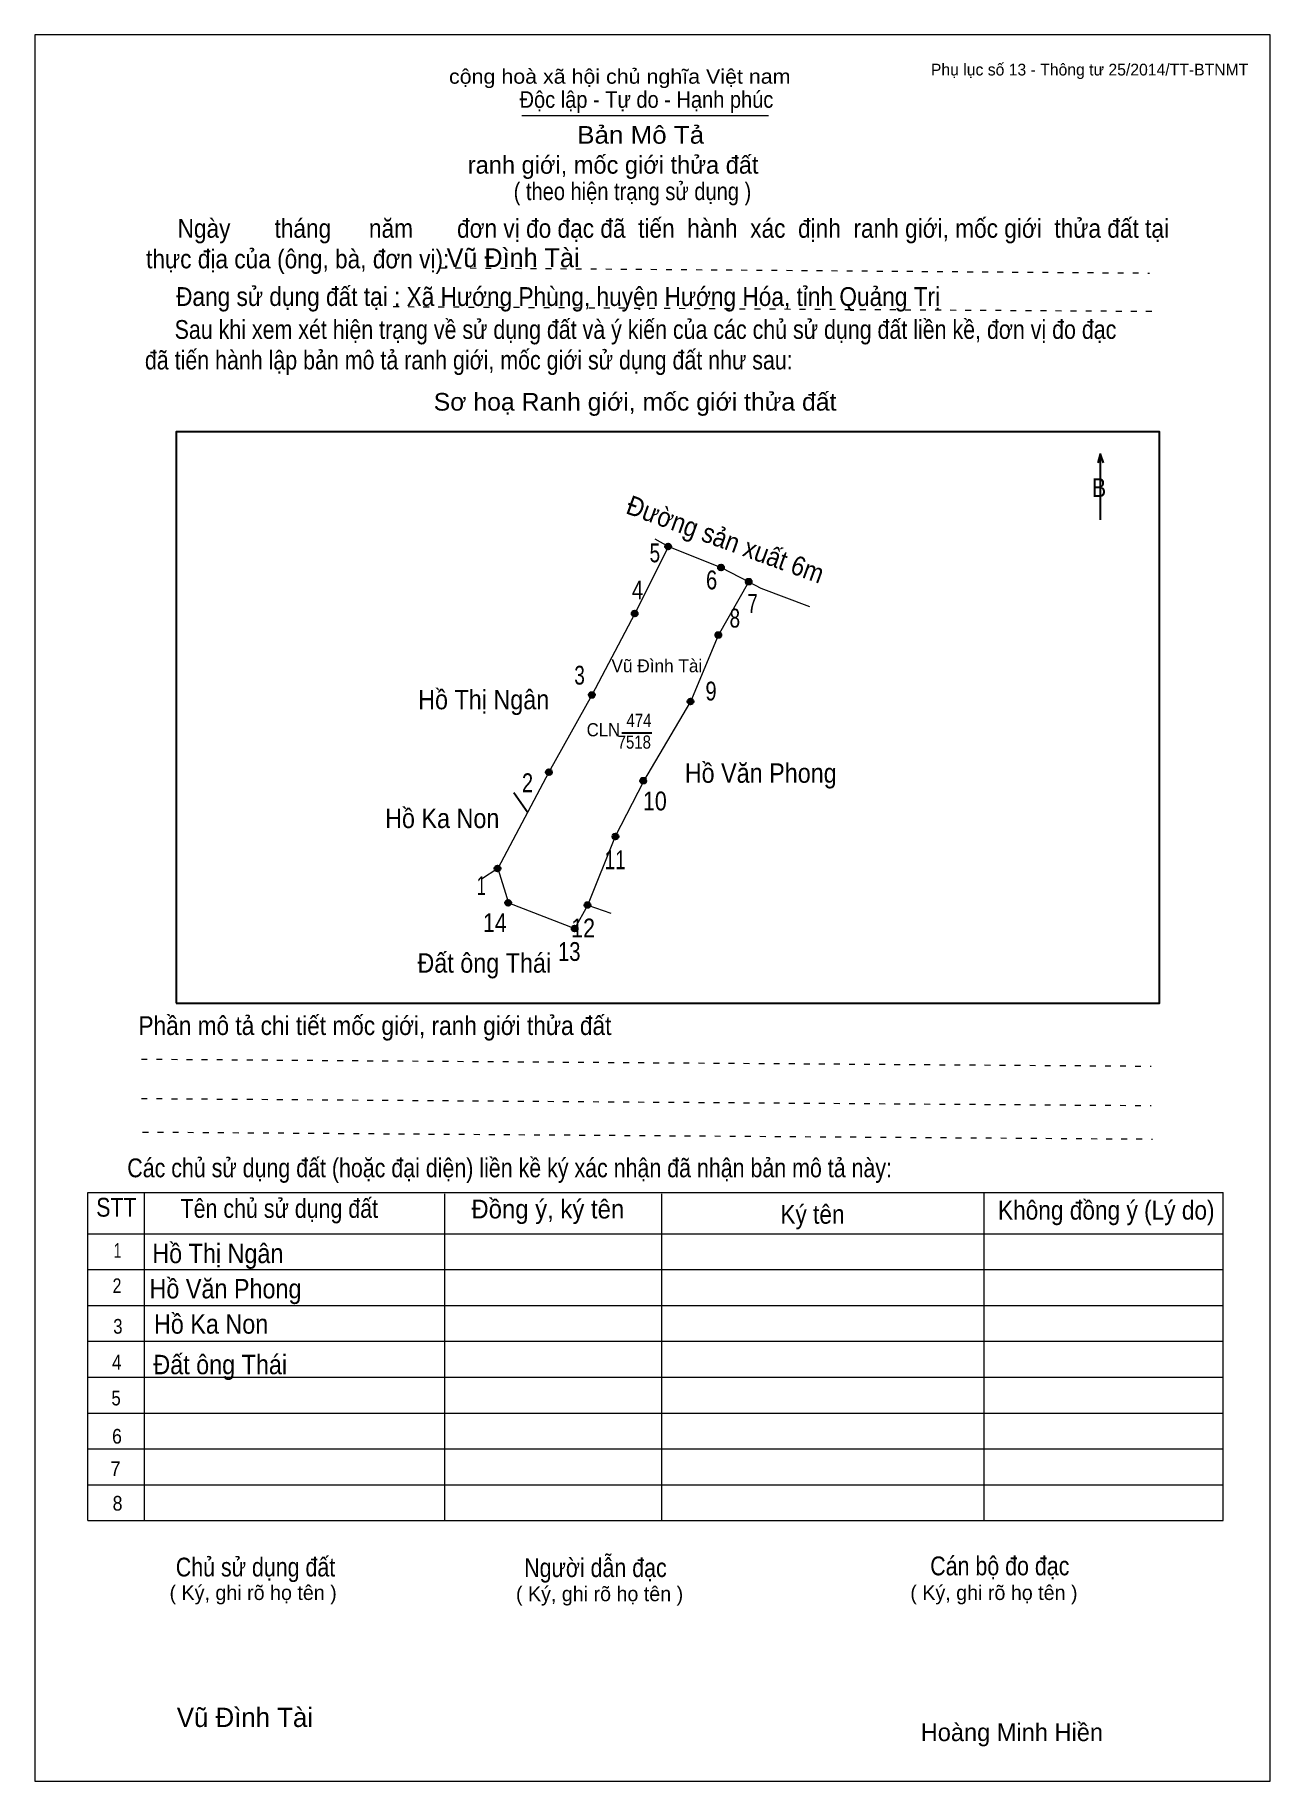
# Model space of a CAD drawing. Header units: centimetres. Extents: x 0 to 21, y 0 to 29.7.
import ezdxf
from ezdxf.enums import TextEntityAlignment as Align

# ---------------------------------------------------------------- set-up
doc = ezdxf.new("R2010")
doc.units = ezdxf.units.CM
doc.header["$LTSCALE"] = 0.13
doc.linetypes.add('DOTTED', pattern=[1.5, 0.3, -1.2])
for name, color, linetype, lineweight in [('1', 7, 'Continuous', 13), ('32', 7, 'Continuous', 25), ('33', 7, 'Continuous', 25), ('61', 7, 'Continuous', 13), ('62', 7, 'Continuous', 13)]:
    doc.layers.add(name, color=color, linetype=linetype, lineweight=lineweight)
for name, color, linetype in [('34', 7, 'Continuous'), ('45', 7, 'Continuous'), ('63', 7, 'Continuous')]:
    doc.layers.add(name, color=color, linetype=linetype)

msp = doc.modelspace()

# ---------------------------------------------------------------- hatches: boundary and pattern name
at = {"layer": '32'}
for points in [[(10.8177, 21, 1), (10.7177, 21, 1)], [(11.7147, 20.6406, 1), (11.6147, 20.6406, 1)], [(12.186, 20.4004, 1), (12.086, 20.4004, 1)], [(10.2472, 19.8583, 1), (10.1472, 19.8583, 1)], [(11.6688, 19.4938, 1), (11.5688, 19.4938, 1)], [(9.5182, 18.4732, 1), (9.4182, 18.4732, 1)], [(11.1949, 18.3638, 1), (11.0949, 18.3638, 1)], [(8.7891, 17.1609, 1), (8.6891, 17.1609, 1)], [(10.393, 17.0151, 1), (10.293, 17.0151, 1)], [(9.9191, 16.0674, 1), (9.8191, 16.0674, 1)], [(7.9143, 15.5206, 1), (7.8143, 15.5206, 1)], [(8.0966, 14.9374, 1), (7.9966, 14.9374, 1)], [(9.4453, 14.901, 1), (9.3453, 14.901, 1)], [(9.2266, 14.5, 1), (9.1266, 14.5, 1)]]:
    msp.add_hatch(color=256, dxfattribs=at).paths.add_polyline_path(points)

# ---------------------------------------------------------------- linework, layer by layer
at = {"layer": '1', "lineweight": 25}
msp.add_line((8.38, 16.47), (8.14, 16.81), dxfattribs=at)
at = {"layer": '1'}
msp.add_lwpolyline([(21, 0), (21, 29.7), (0, 29.7), (0, 0)], close=True, dxfattribs=at)
at = {"layer": '32'}
for centre in [(10.7677, 21), (11.6647, 20.6406), (12.136, 20.4004), (10.1972, 19.8583), (11.6188, 19.4938), (9.4682, 18.4732), (11.1449, 18.3638), (8.7391, 17.1609), (10.343, 17.0151), (9.8691, 16.0674), (7.8643, 15.5206), (8.0466, 14.9374), (9.3953, 14.901), (9.1766, 14.5)]:
    msp.add_circle(centre, 0.05, dxfattribs=at)
at = {"layer": '33'}
msp.add_line((9.98, 17.83), (10.49, 17.83), dxfattribs=at)
at = {"layer": '61'}
for p, q in [((7.87, 15.52), (7.59, 15.34)), ((9.4, 14.9), (9.79, 14.76))]:
    msp.add_line(p, q, dxfattribs=at)
for points in [[(10.54, 21.13), (10.77, 21), (11.67, 20.64), (12.14, 20.4)], [(10.77, 21), (10.2, 19.86), (9.47, 18.47), (8.74, 17.16), (7.87, 15.52)], [(9.4, 14.9), (9.87, 16.07), (10.35, 17.01), (11.15, 18.36), (11.62, 19.49), (12.14, 20.4)], [(12.14, 20.4), (12.34, 20.29), (13.17, 19.98)], [(7.87, 15.52), (8.05, 14.94), (9.18, 14.5), (9.4, 14.9)]]:
    msp.add_lwpolyline(points, dxfattribs=at)
at = {"layer": '62'}
for p, q in [((8.28, 28.33), (12.47, 28.33)), ((0.9, 10.01), (20.2, 10.01)), ((0.9, 4.43), (0.9, 10.01)), ((1.86, 4.43), (1.86, 10.01)), ((6.97, 4.43), (6.97, 9.99)), ((10.66, 4.43), (10.66, 9.99)), ((16.14, 4.43), (16.14, 10.01)), ((20.2, 4.43), (20.2, 10.01)), ((0.9, 9.31), (20.2, 9.31)), ((0.9, 8.7), (20.2, 8.7)), ((0.9, 8.09), (20.2, 8.09)), ((0.9, 7.48), (20.2, 7.48)), ((0.9, 6.87), (20.2, 6.87)), ((0.9, 6.26), (20.2, 6.26)), ((0.9, 5.65), (20.2, 5.65)), ((0.9, 5.04), (20.2, 5.04)), ((0.9, 4.43), (20.2, 4.43))]:
    msp.add_line(p, q, dxfattribs=at)
at = {"layer": '62', "linetype": 'DOTTED'}
for p, q in [((6.89, 25.74), (18.95, 25.65)), ((6.09, 25.08), (19.04, 25)), ((1.81, 12.28), (18.98, 12.16)), ((1.81, 11.61), (18.98, 11.49)), ((1.83, 11.04), (19, 10.92))]:
    msp.add_line(p, q, dxfattribs=at)
at = {"layer": '62', "lineweight": 25}
for p, q in [((18.11, 22.58), (18.11, 21.45)), ((18.11, 22.57), (18.07, 22.42)), ((18.11, 22.57), (18.16, 22.42))]:
    msp.add_line(p, q, dxfattribs=at)
msp.add_lwpolyline([(2.4, 13.23), (19.12, 13.23), (19.12, 22.95), (2.4, 22.95)], close=True, dxfattribs=at)

# ---------------------------------------------------------------- texts
at = {"layer": '32'}
for s, width, p in [('5', 0.75, (10.54, 20.73)), ('6', 0.8, (11.505, 20.27)), ('4', 0.8, (10.245, 20.1)), ('8', 0.75, (11.9, 19.62)), ('7', 0.75, (12.2, 19.87)), ('3', 0.75, (9.26, 18.65)), ('9', 0.8, (11.495, 18.38)), ('2', 0.8, (8.375, 16.82)), ('10', 0.85, (10.54, 16.51)), ('11', 0.75, (9.865, 15.51)), ('1', 0.65, (7.59, 15.07)), ('14', 0.85, (7.82, 14.44)), ('12', 0.85, (9.32, 14.35)), ('13', 0.8, (9.085, 13.95))]:
    msp.add_text(s, height=0.32, dxfattribs=dict(at, width=width)).set_placement(p, align=Align.CENTER)
at = {"layer": '33', "width": 0.85}
for s, p in [('474', (10.27, 17.93)), ('7518', (10.19, 17.56))]:
    msp.add_text(s, height=0.224, dxfattribs=at).set_placement(p, align=Align.CENTER)
at = {"layer": '33', "width": 0.95}
msp.add_text('CLN', height=0.224, dxfattribs=at).set_placement((9.95, 17.77), align=Align.RIGHT)
at = {"layer": '34'}
msp.add_text('Vũ Đình Tài', height=0.32, dxfattribs=at).set_placement((7, 25.75))
at = {"layer": '45', "width": 0.9}
msp.add_text('Đường sản xuất 6m', height=0.3296, rotation=340, dxfattribs=at).set_placement((11.6836, 20.9654), align=Align.CENTER)
at = {"layer": '45'}
for height, p in [(0.2186, (10.575, 18.86)), (0.328, (3.57, 0.92))]:
    msp.add_text('Vũ Đình Tài', height=height, dxfattribs=at).set_placement(p, align=Align.CENTER)
at = {"layer": '45', "width": 0.9}
for s, p in [('Hồ Thị Ngân', (7.63, 18.23)), ('Hồ Văn Phong', (12.34, 16.98)), ('Hồ Ka Non', (6.925, 16.21)), ('Đất ông Thái', (7.64, 13.75)), ('Hồ Thị Ngân', (3.11, 8.81)), ('Hồ Văn Phong', (3.24, 8.21)), ('Hồ Ka Non', (2.995, 7.61)), ('Đất ông Thái', (3.15, 6.92))]:
    msp.add_text(s, height=0.33, dxfattribs=at).set_placement(p, align=Align.CENTER)
at = {"layer": '62'}
for s, height, width, p in [('cộng hoà xã hội chủ nghĩa Việt nam', 0.2474, 1.1, (7.04, 28.87)), ('Độc lập - Tự do - Hạnh phúc', 0.2828, 0.9, (8.24, 28.46)), ('Bản Mô Tả', 0.3, 1.1, (9.22, 27.85)), ('( theo hiện trạng sử dụng )', 0.3, 0.85, (8.14, 26.89)), ('     Ngày       tháng      năm       đơn vị đo đạc đã  tiến  hành  xác  định  ranh giới, mốc giới  thửa đất tại ', 0.32, 0.9, (1.89, 26.25)), ('thực địa của (ông, bà, đơn vị): ', 0.32, 0.9, (1.89, 25.73)), ('Đang sử dụng đất tại : Xã Hướng Phùng, huyện Hướng Hóa, tỉnh Quảng Trị', 0.32, 0.9, (2.4, 25.09)), ('     Sau khi xem xét hiện trạng về sử dụng đất và ý kiến của các chủ sử dụng đất liền kề, đơn vị đo đạc ', 0.32, 0.85, (1.87, 24.53)), ('đã tiến hành lập bản mô tả ranh giới, mốc giới sử dụng đất như sau:', 0.32, 0.85, (1.87, 24.01)), ('Sơ hoạ Ranh giới, mốc giới thửa đất', 0.3, 1.05, (6.78, 23.31)), ('B', 0.32, 0.85, (17.97, 21.84)), ('Phần mô tả chi tiết mốc giới, ranh giới thửa đất ', 0.32, 0.9, (1.76, 12.69)), ('Các chủ sử dụng đất (hoặc đại diện) liền kề ký xác nhận đã nhận bản mô tả này:', 0.32, 0.85, (1.57, 10.27))]:
    msp.add_text(s, height=height, dxfattribs=dict(at, width=width)).set_placement(p)
msp.add_text('ranh giới, mốc giới thửa đất', height=0.3, dxfattribs=at).set_placement((7.36, 27.34))
for s, height, width, p in [('STT', 0.32, 0.85, (1.385, 9.6)), ('Tên chủ sử dụng đất', 0.32, 0.85, (4.155, 9.58)), ('Đồng ý, ký tên', 0.32, 0.95, (8.72, 9.57)), ('Ký tên', 0.32, 0.9, (13.22, 9.48)), ('Không đồng ý (Lý do)', 0.32, 0.9, (18.215, 9.55)), ('1', 0.25, 0.7, (1.405, 8.9)), ('2', 0.25, 0.8, (1.395, 8.3)), ('3', 0.25, 0.85, (1.41, 7.61)), ('4', 0.25, 0.85, (1.39, 7)), ('5', 0.25, 0.85, (1.38, 6.39)), ('6', 0.25, 0.9, (1.395, 5.74)), ('7', 0.25, 0.95, (1.37, 5.19)), ('8', 0.25, 0.9, (1.405, 4.6)), ('Người dẫn đạc', 0.32, 0.85, (9.53, 3.47)), ('Chủ sử dụng đất', 0.32, 0.85, (3.75, 3.48)), ('Cán bộ đo đạc', 0.32, 0.85, (16.405, 3.5))]:
    msp.add_text(s, height=height, dxfattribs=dict(at, width=width)).set_placement(p, align=Align.CENTER)
for p in [(3.71, 3.08), (9.6, 3.06), (16.305, 3.08)]:
    msp.add_text('( Ký, ghi rõ họ tên )', height=0.25, dxfattribs=at).set_placement(p, align=Align.CENTER)
at = {"layer": '63'}
msp.add_text('Phụ lục số 13 - Thông tư 25/2014/TT-BTNMT', height=0.2, dxfattribs=at).set_placement((20.63, 29.01), align=Align.RIGHT)
msp.add_text('Hoàng Minh Hiền', height=0.3, dxfattribs=at).set_placement((16.61, 0.68), align=Align.CENTER)

doc.saveas('drawing.dxf')
